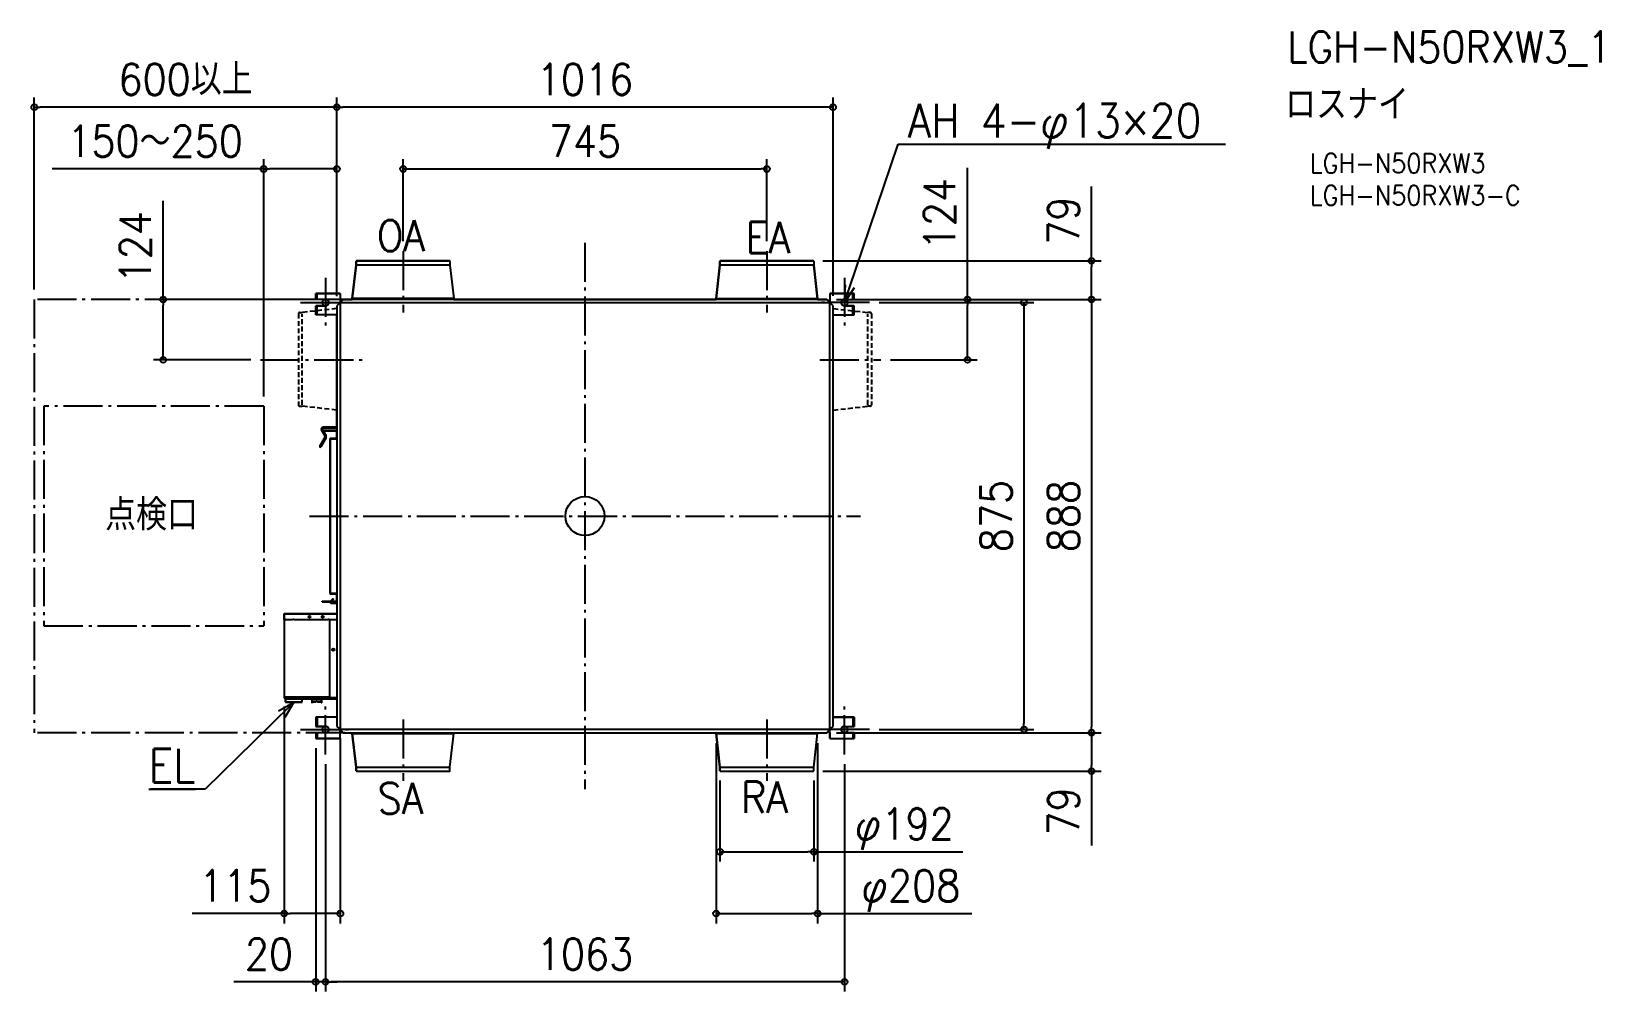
# Model space of a CAD drawing. Extents: x -1134 to 2080, y -975 to 993.
import ezdxf
from ezdxf.enums import TextEntityAlignment as Align

# ---------------------------------------------------------------- set-up
doc = ezdxf.new("R2010")
doc.units = 0
doc.header["$LTSCALE"] = 20
doc.header["$PDMODE"] = 3
doc.header["$PDSIZE"] = -2
doc.linetypes.add('DASHDOT', pattern=[5.5, 4, -0.6, 0.3, -0.6])
doc.linetypes.add('DASHED', pattern=[0.75, 0.5, -0.25])
doc.layers.get('DEFPOINTS').update_dxf_attribs({"linetype": 'CONTINUOUS'})
for name, color, linetype in [('ARRANGE', 1, 'CONTINUOUS'), ('BASIS', 6, 'DASHDOT'), ('DETAIL', 5, 'CONTINUOUS'), ('ETC', 61, 'CONTINUOUS'), ('FIX', 11, 'CONTINUOUS'), ('NOTE', 4, 'CONTINUOUS'), ('OUTLINE', 3, 'CONTINUOUS'), ('SERVICESPACE', 2, 'DASHDOT'), ('SIZE', 30, 'CONTINUOUS')]:
    doc.layers.add(name, color=color, linetype=linetype)
doc.styles.get("Standard").update_dxf_attribs({"font": 'SIMPLEX.shx', "width": 0.9, "height": 64, "bigfont": 'BIGFONT.shx'})

msp = doc.modelspace()

# ---------------------------------------------------------------- linework, layer by layer
at = {"layer": 'ARRANGE', "color": 1, "linetype": 'CONTINUOUS'}
msp.add_circle((0, 0), 40, dxfattribs=at)
msp.add_point((0, 0), dxfattribs=at)
at = {"layer": 'BASIS', "color": 6, "linetype": 'DASHDOT'}
for p, q in [((0, 560), (0, -560)), ((-372.5, 543), (-372.5, 417)), ((372.5, 543), (372.5, 417)), ((-531.5, 488.4), (-531.5, 386.6)), ((531.5, 488.4), (531.5, 386.6)), ((-582.4, 437.5), (-480.6, 437.5)), ((582.4, 437.5), (480.6, 437.5)), ((-664.3, 320), (-454.1, 320)), ((480.9, 320), (605.9, 320)), ((-564.3, 0), (564.3, 0)), ((-531.5, -488.4), (-531.5, -386.6)), ((-372.5, -417), (-372.5, -543)), ((372.5, -417), (372.5, -543)), ((531.5, -488.4), (531.5, -386.6)), ((-582.4, -437.5), (-480.6, -437.5)), ((582.4, -437.5), (480.6, -437.5))]:
    msp.add_line(p, q, dxfattribs=at)
at = {"layer": 'DEFPOINTS', "color": 30, "linetype": 'CONTINUOUS'}
for p in [(-1127.7, 837.8), (-508, 837.8), (-658, 711.2), (372.5, 711.2), (-372.5, 543), (372.5, 543), (467.4, 523), (-1127.7, 444), (-863.8, 444), (-508, 431), (-508, 431), (-508, 430.8), (-495, 444), (495, 444), (495, 444), (495, 444), (508, 431), (582.4, 437.5), (783.3, 444), (1037.2, 444), (-664.3, 320), (605.9, 320), (-658, 225), (-616, -370.6), (-501, -435.5), (268.5, -445.5), (476.5, -445.5), (495, -444), (495, -444), (582.4, -437.5), (899, -437.5), (1037.2, -444), (-551.5, -456), (-531.5, -488.4), (-531.5, -488.4), (531.5, -488.4), (276.5, -521.9), (467.4, -523), (468.5, -521.9), (1037.2, -523), (468.5, -688), (-501, -814.7), (268.5, -814.7), (-551.5, -954.7), (-531.5, -954.7)]:
    msp.add_point(p, dxfattribs=at)
at = {"layer": 'DETAIL', "color": 5, "linetype": 'CONTINUOUS'}
for p, q in [((-468.5, 514.4), (-476.5, 445.5)), ((-468.5, 521.9), (-468.5, 514.4)), ((-276.5, 514.4), (-468.5, 514.4)), ((-277.6, 523), (-467.4, 523)), ((-276.5, 521.9), (-276.5, 514.4)), ((-276.5, 514.4), (-268.5, 445.5)), ((276.5, 514.4), (268.5, 445.5)), ((276.5, 521.9), (276.5, 514.4)), ((468.5, 514.4), (276.5, 514.4)), ((467.4, 523), (277.6, 523)), ((468.5, 521.9), (468.5, 514.4)), ((468.5, 514.4), (473.7, 469.8)), ((476.5, 444.8), (468.5, 513.8)), ((-551.5, 444), (-551.5, 456)), ((-501.5, 456), (-551.5, 456)), ((-548.3, 444), (-548.3, 456)), ((-501.5, 456), (-501.5, 435.5)), ((501.5, 456), (551.5, 456)), ((501.5, 456), (501.5, 435.5)), ((548.3, 444), (548.3, 456)), ((551.5, 444), (551.5, 456)), ((-531.5, 444), (-551.5, 444)), ((-551.5, 412.5), (-551.5, 431)), ((-531.5, 431), (-551.5, 431)), ((-548.3, 412.5), (-548.3, 431)), ((-503.5, 435.5), (-508, 431)), ((-508, 431), (-508, -431)), ((-499.5, 435.5), (-503.5, 435.5)), ((-501.5, 441.5), (-499.5, 441.5)), ((-501, 435.5), (-501, -435.5)), ((-495, 444), (-499.5, 439.5)), ((-499.5, 435.5), (-499.5, 441.5)), ((499.5, 437), (-499.5, 437)), ((495, 444), (-495, 444)), ((-268.5, 445.5), (-476.5, 445.5)), ((-476.5, 445.5), (-476.5, 444)), ((-268.5, 445.5), (-268.5, 444)), ((268.5, 445.5), (268.5, 444)), ((476.5, 445), (268.5, 445)), ((476.5, 444.8), (476.5, 444)), ((499.5, 439.5), (495, 444)), ((499.5, 435.5), (499.5, 439.5)), ((499.5, 435.5), (503.5, 435.5)), ((501, 435.5), (501, -435.5)), ((508, 431), (503.5, 435.5)), ((508, -431), (508, 431)), ((531.5, 444), (551.5, 444)), ((531.5, 431), (551.5, 431)), ((548.3, 412.5), (548.3, 431)), ((551.5, 412.5), (551.5, 431)), ((-508, 412.5), (-551.5, 412.5)), ((508, 412.5), (551.5, 412.5)), ((-532.2, 161.9), (-543, 143.1)), ((-530.3, 160.8), (-541.1, 142)), ((-539.6, 176.3), (-532.2, 163.5)), ((-538, 175.9), (-538, 174.7)), ((-538, 175.9), (-508, 175.9)), ((-538, 174.7), (-508, 174.7)), ((-537.7, 177.4), (-536.8, 175.9)), ((-508, 182), (-536.3, 182)), ((-508, 179.8), (-536.3, 179.8)), ((-536.1, 174.7), (-530.3, 164.6)), ((-509, 175.9), (-509, 174.7)), ((-508, 175.3), (-509, 175.3)), ((-522.1, 158.3), (-522.1, -158.3)), ((-522.1, 158.3), (-508, 158.3)), ((-520.9, 159.5), (-508, 159.5)), ((-520.9, 158.9), (-508, 158.9)), ((-522.1, -158.3), (-508, -158.3)), ((-520.9, -158.9), (-508, -158.9)), ((-520.9, -159.5), (-508, -159.5)), ((-538, -174.7), (-538, -175.9)), ((-538, -174.7), (-508, -174.7)), ((-538, -175.9), (-508, -175.9)), ((-521.1, -174.7), (-515.5, -169.1)), ((-508, -177.7), (-519.5, -177.7)), ((-508, -178.9), (-519.5, -178.9)), ((-519.4, -174.7), (-514.7, -170)), ((-515.5, -169.1), (-514.7, -170)), ((-509, -174.7), (-509, -175.9)), ((-508, -175.3), (-509, -175.3)), ((-616.6, -201.4), (-616.6, -212.8)), ((-616, -212.8), (-616.6, -212.8)), ((-616, -201.4), (-616, -370.6)), ((-616, -201.4), (-615.4, -201.4)), ((-615.4, -209.8), (-615.4, -200.2)), ((-615.4, -200.2), (-508, -200.2)), ((-598.7, -212.8), (-612.4, -212.8)), ((-526.8, -212.8), (-595.7, -212.8)), ((-509.7, -212.8), (-523.8, -212.8)), ((-522.2, -369.6), (-522.2, -212.8)), ((-616, -370.6), (-523.2, -370.6)), ((-615.4, -373), (-615.4, -370.6)), ((-613.8, -373), (-615.4, -373)), ((-614.6, -370.6), (-614.6, -373)), ((-613.8, -373), (-613.8, -374.6)), ((-613.8, -374.6), (-508, -374.6)), ((-613.3, -381.1), (-613.4, -374.6)), ((-580, -381.6), (-612.8, -381.6)), ((-579.5, -381.1), (-579.4, -374.6)), ((-559.4, -375.8), (-559.4, -383.1)), ((-559.4, -377.6), (-558.8, -377.6)), ((-558.8, -383.1), (-559.4, -383.1)), ((-558.8, -375.8), (-558.8, -383.1)), ((-558.2, -375.2), (-540.6, -375.2)), ((-551.8, -380.7), (-558.2, -380.7)), ((-550.9, -380.4), (-550, -379.5)), ((-548.8, -379.5), (-547.9, -380.4)), ((-540.6, -380.7), (-547, -380.7)), ((-540, -375.8), (-540, -383.1)), ((-540, -377.6), (-539.4, -377.6)), ((-539.4, -383.1), (-540, -383.1)), ((-539.4, -375.8), (-539.4, -383.1)), ((-532.9, -370.6), (-532.9, -374.6)), ((-508, -373.8), (-532.9, -373.8)), ((-530.8, -370.6), (-529.2, -372.2)), ((-529.2, -372.2), (-508, -372.2)), ((-551.5, -412.5), (-551.5, -431)), ((-508, -412.5), (-551.5, -412.5)), ((-548.3, -412.5), (-548.3, -431)), ((508, -412.5), (551.5, -412.5)), ((548.3, -412.5), (548.3, -431)), ((551.5, -412.5), (551.5, -431)), ((-531.5, -431), (-551.5, -431)), ((-551.5, -444), (-551.5, -456)), ((-531.5, -444), (-551.5, -444)), ((-548.3, -444), (-548.3, -456)), ((-508, -431), (-503.5, -435.5)), ((-503.5, -435.5), (-499.5, -435.5)), ((-501.5, -456), (-501.5, -435.5)), ((-501.5, -441.5), (-499.5, -441.5)), ((-499.5, -435.5), (-499.5, -441.5)), ((-499.5, -437), (499.5, -437)), ((-499.5, -439.5), (-495, -444)), ((-495, -444), (495, -444)), ((-476.5, -445.5), (-476.5, -444)), ((-476.5, -445.5), (-268.5, -445.5)), ((-468.5, -514.4), (-476.5, -445.5)), ((-276.5, -514.4), (-268.5, -445.5)), ((-268.5, -445.5), (-268.5, -444)), ((268.5, -445.5), (268.5, -444)), ((276.5, -514.4), (268.5, -445.5)), ((268.5, -445.5), (476.5, -445.5)), ((468.5, -514.4), (476.5, -445.5)), ((476.5, -445.5), (476.5, -444)), ((495, -444), (499.5, -439.5)), ((499.5, -435.5), (503.5, -435.5)), ((499.5, -435.5), (499.5, -441.5)), ((501.5, -441.5), (499.5, -441.5)), ((501.5, -456), (501.5, -435.5)), ((503.5, -435.5), (508, -431)), ((531.5, -431), (551.5, -431)), ((531.5, -444), (551.5, -444)), ((548.3, -444), (548.3, -456)), ((551.5, -444), (551.5, -456)), ((-501.5, -456), (-551.5, -456)), ((501.5, -456), (551.5, -456)), ((-468.5, -514.4), (-276.5, -514.4)), ((-468.5, -521.9), (-468.5, -514.4)), ((-467.4, -523), (-277.6, -523)), ((-276.5, -521.9), (-276.5, -514.4)), ((276.5, -514.4), (468.5, -514.4)), ((276.5, -521.9), (276.5, -514.4)), ((277.6, -523), (467.4, -523)), ((468.5, -521.9), (468.5, -514.4))]:
    msp.add_line(p, q, dxfattribs=at)
at = {"layer": 'DETAIL', "color": 5, "linetype": 'DASHED'}
for p, q in [((-508.8, 425.1), (-578.9, 417.1)), ((-508.8, 425.1), (-508, 425.1)), ((508.8, 425.1), (508, 425.1)), ((508.8, 425.1), (578.9, 417.1)), ((-587, 414.5), (-587, 227.7)), ((-584.4, 417.1), (-579.1, 417.1)), ((-579, 228.2), (-579, 414)), ((579, 228.2), (579, 414)), ((584.4, 417.1), (579.1, 417.1)), ((587, 414.5), (587, 227.7)), ((-584.4, 225.1), (-579.1, 225.1)), ((-508.8, 217.1), (-578.9, 225.1)), ((508.8, 217.1), (578.9, 225.1)), ((584.4, 225.1), (579.1, 225.1)), ((-508.8, 217.1), (-508, 217.1)), ((508.8, 217.1), (508, 217.1))]:
    msp.add_line(p, q, dxfattribs=at)
at = {"layer": 'DETAIL', "color": 5, "linetype": 'CONTINUOUS'}
for centre, radius in [((-564.2, -206.8), 2), ((-537.2, -206.8), 2), ((-515.4, -273.8), 2.5)]:
    msp.add_circle(centre, radius, dxfattribs=at)
for centre, radius, start, end in [((-467.4, 521.9), 1.1, 90, 180), ((-277.6, 521.9), 1.1, 0, 90), ((277.6, 521.9), 1.1, 90, 180), ((467.4, 521.9), 1.1, 0, 90), ((-531.5, 437.5), 6.5, 270, 90), ((-498.3, 444), 3.2, 180, 180.4462), ((-498.3, 443.9), 3.2, 180, 269.8979), ((-498.3, 443.9), 6.4, 240, 259.1853), ((498.3, 443.9), 3.2, 270.1021, 0.0002), ((498.3, 443.9), 6.4, 280.8147, 300), ((531.5, 437.5), 6.5, 90, 270), ((-536.3, 178.2), 3.8, 90, 210), ((-536.3, 178.2), 1.6, 90, 210), ((-533.6, 162.7), 1.6, 330, 30), ((-533.6, 162.7), 3.8, 330, 30), ((-542.1, 142.5), 1.1, 150, 330), ((-520.9, 158.3), 1.2, 90, 180), ((-520.9, 158.3), 0.6, 90, 180), ((-520.9, -158.3), 1.2, 180, 270), ((-520.9, -158.3), 0.6, 180, 270), ((-519.5, -176.5), 2.4, 165.4983, 270), ((-519.5, -176.5), 1.2, 149.9722, 270), ((-615.4, -201.4), 1.2, 90, 180), ((-615.4, -201.4), 0.6, 90, 180), ((-612.4, -209.8), 3, 180, 270), ((-597.2, -213.4), 1.62, 22.6199, 157.3801), ((-525.3, -213.4), 1.62, 22.6199, 157.3801), ((-509.7, -209.8), 3, 270, 304.261), ((-613.8, -373), 1.6, 180, 270), ((-613.8, -373), 0.8, 180, 270), ((-612.8, -381.1), 0.5, 181, 270), ((-580, -381.1), 0.5, 270, 359), ((-558.2, -375.8), 1.2, 90, 180), ((-558.2, -375.8), 0.6, 90, 180), ((-558.2, -381.3), 0.6, 90, 180), ((-551.8, -379.5), 1.2, 270, 315), ((-549.4, -380.1), 0.9, 45, 135), ((-547, -379.5), 1.2, 225, 270), ((-540.6, -375.8), 1.2, 0, 90), ((-540.6, -375.8), 0.6, 0, 90), ((-540.6, -381.3), 0.6, 0, 90), ((-523.2, -369.6), 1, 270, 0), ((-531.5, -437.5), 6.5, 270, 90), ((-498.3, -443.9), 6.4, 100.8147, 120), ((-498.3, -443.9), 3.2, 90.1021, 180.0001), ((-498.3, -444), 3.2, 179.5538, 180), ((498.3, -443.9), 3.2, 0, 89.8979), ((498.3, -443.9), 6.4, 60, 79.1853), ((531.5, -437.5), 6.5, 90, 270), ((-467.4, -521.9), 1.1, 180, 270), ((-277.6, -521.9), 1.1, 270, 0), ((277.6, -521.9), 1.1, 180, 270), ((467.4, -521.9), 1.1, 270, 0)]:
    msp.add_arc(centre, radius, start, end, dxfattribs=at)
at = {"layer": 'DETAIL', "color": 5, "linetype": 'DASHED'}
for centre, radius, start, end in [((-584.4, 414.5), 2.6, 90, 180), ((-582.1, 417.7), 0.6, 270, 275.902), ((-579.1, 419.1), 2, 270, 276.5934), ((579.1, 419.1), 2, 263.4066, 270), ((582.1, 417.7), 0.6, 264.098, 270), ((584.4, 414.5), 2.6, 0, 90), ((-584.4, 227.7), 2.6, 180, 270), ((-582.1, 224.5), 0.6, 84.098, 90), ((-579.1, 223.1), 2, 83.4066, 90), ((579.1, 223.1), 2, 90, 96.5934), ((582.1, 224.5), 0.6, 90, 95.902), ((584.4, 227.7), 2.6, 270, 0)]:
    msp.add_arc(centre, radius, start, end, dxfattribs=at)
at = {"layer": 'FIX', "color": 11, "linetype": 'CONTINUOUS'}
for centre in [(-531.5, 437.5), (531.5, 437.5), (-531.5, -437.5), (531.5, -437.5)]:
    msp.add_circle(centre, 6.5, dxfattribs=at)
at = {"layer": 'NOTE', "color": 4, "linetype": 'CONTINUOUS'}
for p, q in [((553.9, 503.8), (641.2, 762)), ((641.2, 762), (661.2, 762)), ((661.2, 762), (1311.8, 762)), ((531.5, 437.5), (553.9, 503.8)), ((531.5, 437.5), (533.8, 473.7)), ((551.6, 467.7), (531.5, 437.5)), ((-596.4, -381.6), (-646.3, -430.7)), ((-627.9, -399.5), (-596.4, -381.6)), ((-596.4, -381.6), (-614.8, -412.8)), ((-646.3, -430.7), (-777.6, -560)), ((-797.6, -560), (-889.3, -560)), ((-777.6, -560), (-797.6, -560))]:
    msp.add_line(p, q, dxfattribs=at)
at = {"layer": 'OUTLINE', "color": 3, "linetype": 'CONTINUOUS'}
for p, q in [((-476.5, 445.5), (-468.5, 514.4)), ((-468.5, 514.4), (-468.5, 521.9)), ((-467.4, 523), (-277.6, 523)), ((-276.5, 521.9), (-276.5, 514.4)), ((-276.5, 514.4), (-268.5, 445.5)), ((268.5, 445.5), (276.5, 514.4)), ((276.5, 514.4), (276.5, 521.9)), ((277.6, 523), (467.4, 523)), ((468.5, 521.9), (468.5, 514.4)), ((468.5, 514.4), (473.7, 469.8)), ((468.5, 513.8), (476.5, 444.8)), ((-551.5, 444), (-551.5, 456)), ((-551.5, 456), (-501.5, 456)), ((-501.5, 456), (-501.5, 443.9)), ((551.5, 456), (501.5, 456)), ((501.5, 456), (501.5, 443.9)), ((551.5, 444), (551.5, 456)), ((-531.5, 444), (-551.5, 444)), ((-551.5, 412.5), (-551.5, 431)), ((-551.5, 431), (-531.5, 431)), ((-500.4, 441.5), (-499.5, 441.5)), ((-499.5, 441.5), (-499.5, 440.9)), ((-498.3, 440.7), (-495, 444)), ((-495, 444), (-476.5, 444)), ((-476.5, 444), (-476.5, 445.5)), ((-268.5, 445.5), (-268.5, 444)), ((-268.5, 444), (268.5, 444)), ((268.5, 444), (268.5, 445.5)), ((476.5, 444.8), (476.5, 444)), ((476.5, 444), (495, 444)), ((495, 444), (498.3, 440.7)), ((531.5, 444), (551.5, 444)), ((551.5, 431), (531.5, 431)), ((551.5, 412.5), (551.5, 431)), ((-508, 412.5), (-551.5, 412.5)), ((-508, 182), (-508, 412.5)), ((508, -412.5), (508, 412.5)), ((508, 412.5), (551.5, 412.5)), ((-543, 143.1), (-532.2, 161.9)), ((-530.3, 160.8), (-541.1, 142)), ((-532.2, 163.5), (-539.6, 176.3)), ((-536.3, 182), (-508, 182)), ((-508, 174.7), (-536.1, 174.7)), ((-536.1, 174.7), (-530.3, 164.6)), ((-508, 159.5), (-508, 174.7)), ((-522.1, -158.3), (-522.1, 158.3)), ((-520.9, 159.5), (-508, 159.5)), ((-508, -159.5), (-520.9, -159.5)), ((-508, -174.7), (-508, -159.5)), ((-538, -175.9), (-538, -174.7)), ((-538, -174.7), (-521.1, -174.7)), ((-521.8, -175.9), (-538, -175.9)), ((-521.1, -174.7), (-515.5, -169.1)), ((-519.5, -178.9), (-508, -178.9)), ((-514.7, -170), (-519.4, -174.7)), ((-519.4, -174.7), (-508, -174.7)), ((-515.5, -169.1), (-514.7, -170)), ((-508, -178.9), (-508, -200.2)), ((-616.6, -201.4), (-616.6, -212.8)), ((-616.6, -212.8), (-616, -212.8)), ((-616, -212.8), (-616, -370.6)), ((-508, -200.2), (-615.4, -200.2)), ((-616, -370.6), (-615.4, -370.6)), ((-615.4, -370.6), (-615.4, -373)), ((-613.8, -374.6), (-613.4, -374.6)), ((-613.4, -374.6), (-613.3, -381.1)), ((-612.8, -381.6), (-580, -381.6)), ((-579.5, -381.1), (-579.4, -374.6)), ((-579.4, -374.6), (-558.2, -374.6)), ((-559.4, -375.8), (-559.4, -383.1)), ((-559.4, -383.1), (-558.8, -383.1)), ((-558.8, -383.1), (-558.8, -381.3)), ((-558.2, -380.7), (-551.8, -380.7)), ((-550.9, -380.4), (-550, -379.5)), ((-548.8, -379.5), (-547.9, -380.4)), ((-547, -380.7), (-540.6, -380.7)), ((-540.6, -374.6), (-508, -374.6)), ((-540, -381.3), (-540, -383.1)), ((-540, -383.1), (-539.4, -383.1)), ((-539.4, -383.1), (-539.4, -375.8)), ((-508, -374.6), (-508, -412.5)), ((-508, -412.5), (-551.5, -412.5)), ((-551.5, -412.5), (-551.5, -431)), ((551.5, -412.5), (508, -412.5)), ((551.5, -431), (551.5, -412.5)), ((-551.5, -431), (-531.5, -431)), ((-531.5, -444), (-551.5, -444)), ((-551.5, -444), (-551.5, -456)), ((-501.5, -456), (-501.5, -443.9)), ((-500.4, -441.5), (-499.5, -441.5)), ((-499.5, -441.5), (-499.5, -440.9)), ((-498.3, -440.7), (-495, -444)), ((-495, -444), (-476.5, -444)), ((-476.5, -444), (-476.5, -445.5)), ((-476.5, -445.5), (-468.5, -514.4)), ((-276.5, -514.4), (-268.5, -445.5)), ((-268.5, -445.5), (-268.5, -444)), ((-268.5, -444), (268.5, -444)), ((268.5, -444), (268.5, -445.5)), ((268.5, -445.5), (276.5, -514.4)), ((468.5, -514.4), (476.5, -445.5)), ((476.5, -445.5), (476.5, -444)), ((476.5, -444), (495, -444)), ((495, -444), (498.3, -440.7)), ((499.5, -440.9), (499.5, -441.5)), ((499.5, -441.5), (500.4, -441.5)), ((501.5, -443.9), (501.5, -456)), ((531.5, -431), (551.5, -431)), ((551.5, -444), (531.5, -444)), ((551.5, -456), (551.5, -444)), ((-551.5, -456), (-501.5, -456)), ((501.5, -456), (551.5, -456)), ((-468.5, -514.4), (-468.5, -521.9)), ((-467.4, -523), (-277.6, -523)), ((-276.5, -521.9), (-276.5, -514.4)), ((276.5, -514.4), (276.5, -521.9)), ((277.6, -523), (467.4, -523)), ((468.5, -521.9), (468.5, -514.4))]:
    msp.add_line(p, q, dxfattribs=at)
for centre, radius, start, end in [((-467.4, 521.9), 1.1, 90, 180), ((-277.6, 521.9), 1.1, 0, 90), ((277.6, 521.9), 1.1, 90, 180), ((467.4, 521.9), 1.1, 0, 90), ((-531.5, 437.5), 6.5, 270, 90), ((-498.3, 444), 3.2, 180, 180.4462), ((-498.3, 443.9), 3.2, 180, 228.5904), ((-498.3, 443.9), 3.2, 247.8654, 269.8979), ((498.3, 443.9), 3.2, 270.1021, 0.0002), ((531.5, 437.5), 6.5, 90, 270), ((-536.3, 178.2), 3.8, 90, 210), ((-533.6, 162.7), 1.6, 330, 30), ((-533.6, 162.7), 3.8, 330, 30), ((-542.1, 142.5), 1.1, 150, 330), ((-520.9, 158.3), 1.2, 90, 180), ((-520.9, -158.3), 1.2, 180, 270), ((-519.5, -176.5), 2.4, 165.4983, 270), ((-615.4, -201.4), 1.2, 90, 180), ((-613.8, -373), 1.6, 180, 270), ((-612.8, -381.1), 0.5, 181, 270), ((-580, -381.1), 0.5, 270, 359), ((-558.2, -375.8), 1.2, 90, 180), ((-558.2, -381.3), 0.6, 90, 180), ((-551.8, -379.5), 1.2, 270, 315), ((-549.4, -380.1), 0.9, 45, 135), ((-547, -379.5), 1.2, 225, 270), ((-540.6, -375.8), 1.2, 0, 90), ((-540.6, -381.3), 0.6, 0, 90), ((-531.5, -437.5), 6.5, 270, 90), ((-498.3, -443.9), 3.2, 131.4096, 180), ((-498.3, -444), 3.2, 179.5538, 180), ((-498.3, -443.9), 3.2, 90.1021, 112.1346), ((498.3, -443.9), 3.2, 67.8654, 89.8979), ((498.3, -443.9), 3.2, 0, 48.5904), ((531.5, -437.5), 6.5, 90, 270), ((-467.4, -521.9), 1.1, 180, 270), ((-277.6, -521.9), 1.1, 270, 0), ((277.6, -521.9), 1.1, 180, 270), ((467.4, -521.9), 1.1, 270, 0)]:
    msp.add_arc(centre, radius, start, end, dxfattribs=at)
at = {"layer": 'SERVICESPACE', "color": 2, "linetype": 'DASHDOT'}
for p, q in [((-1127.7, 444), (-1127.7, -444)), ((-491.5, 444), (-1127.7, 444)), ((-658, 225), (-1108, 225)), ((-1108, 225), (-1108, -225)), ((-658, 225), (-658, -225)), ((-1108, -225), (-658, -225)), ((-491.5, -444), (-1127.7, -444))]:
    msp.add_line(p, q, dxfattribs=at)
at = {"layer": 'SIZE', "color": 30, "linetype": 'CONTINUOUS'}
for p, q in [((-1127.7, 464), (-1127.7, 857.8)), ((-1127.7, 837.8), (-1115.7, 837.8)), ((-520, 837.8), (-1115.7, 837.8)), ((-508, 837.8), (-520, 837.8)), ((-508, 451), (-508, 857.8)), ((-508, 451), (-508, 857.8)), ((-508, 837.8), (-496, 837.8)), ((496, 837.8), (-496, 837.8)), ((508, 837.8), (496, 837.8)), ((508, 451), (508, 857.8)), ((-658, 711.2), (-1090.8, 711.2)), ((-658, 245), (-658, 731.2)), ((-658, 711.2), (-646, 711.2)), ((-520, 711.2), (-646, 711.2)), ((-508, 711.2), (-520, 711.2)), ((-508, 450.8), (-508, 731.2)), ((-372.5, 563), (-372.5, 731.2)), ((-372.5, 711.2), (-360.5, 711.2)), ((-360.5, 711.2), (360.5, 711.2)), ((372.5, 711.2), (360.5, 711.2)), ((372.5, 563), (372.5, 731.2)), ((783.3, 444), (783.3, 713.7)), ((1037.2, 523), (1037.2, 675.5)), ((-863.8, 444), (-863.8, 645.9)), ((487.4, 523), (1057.2, 523)), ((1037.2, 523), (1037.2, 511)), ((1037.2, 456), (1037.2, 511)), ((1037.2, 444), (1037.2, 456)), ((-515, 444), (-883.8, 444)), ((-863.8, 444), (-863.8, 432)), ((-863.8, 332), (-863.8, 432)), ((515, 444), (803.3, 444)), ((515, 444), (1057.2, 444)), ((515, 444), (1057.2, 444)), ((602.4, 437.5), (919, 437.5)), ((783.3, 444), (783.3, 432)), ((783.3, 332), (783.3, 432)), ((899, 437.5), (899, 425.5)), ((899, 425.5), (899, -425.5)), ((1037.2, 444), (1037.2, 432)), ((1037.2, 432), (1037.2, -432)), ((-863.8, 320), (-863.8, 332)), ((783.3, 320), (783.3, 332)), ((-684.3, 320), (-883.8, 320)), ((625.9, 320), (803.3, 320)), ((-616, -390.6), (-616, -834.7)), ((515, -444), (1057.2, -444)), ((515, -444), (1057.2, -444)), ((602.4, -437.5), (919, -437.5)), ((899, -437.5), (899, -425.5)), ((1037.2, -444), (1037.2, -432)), ((1037.2, -444), (1037.2, -456)), ((-551.5, -476), (-551.5, -974.7)), ((-501, -455.5), (-501, -834.7)), ((268.5, -465.5), (268.5, -834.7)), ((476.5, -465.5), (476.5, -834.7)), ((1037.2, -456), (1037.2, -511)), ((-531.5, -508.4), (-531.5, -974.7)), ((-531.5, -508.4), (-531.5, -974.7)), ((531.5, -508.4), (531.5, -974.7)), ((1037.2, -523), (1037.2, -511)), ((276.5, -541.9), (276.5, -708)), ((468.5, -541.9), (468.5, -708)), ((487.4, -523), (1057.2, -523)), ((1037.2, -523), (1037.2, -675.5)), ((276.5, -688), (288.5, -688)), ((288.5, -688), (456.5, -688)), ((468.5, -688), (456.5, -688)), ((468.5, -688), (773.6, -688)), ((-616, -814.7), (-804.2, -814.7)), ((-616, -814.7), (-604, -814.7)), ((-513, -814.7), (-604, -814.7)), ((-501, -814.7), (-513, -814.7)), ((268.5, -814.7), (280.5, -814.7)), ((280.5, -814.7), (464.5, -814.7)), ((476.5, -814.7), (464.5, -814.7)), ((476.5, -814.7), (792.6, -814.7)), ((-563.5, -954.7), (-718.8, -954.7)), ((-551.5, -954.7), (-563.5, -954.7)), ((-531.5, -954.7), (-551.5, -954.7)), ((-531.5, -954.7), (-519.5, -954.7)), ((-531.5, -954.7), (-519.5, -954.7)), ((519.5, -954.7), (-519.5, -954.7)), ((-519.5, -954.7), (-507.5, -954.7)), ((531.5, -954.7), (519.5, -954.7))]:
    msp.add_line(p, q, dxfattribs=at)
for centre in [(-1127.7, 837.8), (-508, 837.8), (-508, 837.8), (508, 837.8), (-658, 711.2), (-508, 711.2), (-372.5, 711.2), (372.5, 711.2), (1037.2, 523), (-863.8, 444), (783.3, 444), (1037.2, 444), (1037.2, 444), (899, 437.5), (-863.8, 320), (783.3, 320), (899, -437.5), (1037.2, -444), (1037.2, -444), (1037.2, -523), (276.5, -688), (468.5, -688), (-616, -814.7), (-501, -814.7), (268.5, -814.7), (476.5, -814.7), (-551.5, -954.7), (-531.5, -954.7), (-531.5, -954.7), (531.5, -954.7)]:
    msp.add_circle(centre, 6, dxfattribs=at)

# ---------------------------------------------------------------- texts
at = {"layer": 'ETC', "color": 61, "linetype": 'CONTINUOUS', "width": 0.9}
for s, height, p in [('LGH-N50RXW3_1', 64, (1438.1, 929.2)), ('ロスナイ', 64, (1433.9, 811.3)), ('LGH-N50RXW3', 40, (1484.6, 703.1)), ('LGH-N50RXW3-C', 40, (1484.6, 637.1))]:
    msp.add_text(s, height=height, dxfattribs=at).set_placement(p)
at = {"layer": 'NOTE', "color": 4, "linetype": 'CONTINUOUS', "width": 0.9}
for s, height, p in [('%%uAH 4-φ13×20', 69, (661.2, 775.8)), ('OA', 64, (-426.1, 542.6)), ('EA', 64, (329.3, 538.8)), ('RA', 64, (319.7, -608.3)), ('SA', 64, (-424.5, -610.6))]:
    msp.add_text(s, height=height, dxfattribs=at).set_placement(p)
msp.add_text('%%uEL', height=69, dxfattribs=at).set_placement((-797.6, -546.2), align=Align.RIGHT)
at = {"layer": 'SERVICESPACE', "color": 2, "linetype": 'DASHDOT', "width": 0.9}
msp.add_text('点検口', height=64, dxfattribs=at).set_placement((-982.7, -29.5))
at = {"layer": 'SIZE', "color": 30, "linetype": 'CONTINUOUS', "width": 0.9}
for s, p in [('600以上', (-817.9, 862.8)), ('1016', (0, 862.8)), ('150～250', (-880.4, 736.2)), ('745', (0, 736.2)), ('φ192', (654, -663)), ('115', (-716.1, -789.7)), ('φ208', (667.4, -789.7)), ('20', (-647.1, -929.7)), ('1063', (0, -929.7))]:
    msp.add_text(s, height=64, dxfattribs=at).set_placement(p, align=Align.CENTER)
for s, p in [('124', (758.3, 618.8)), ('79', (1012.2, 605.3)), ('124', (-888.8, 550.9)), ('875', (874, 0)), ('888', (1012.2, 0)), ('79', (1012.2, -605.3))]:
    msp.add_text(s, height=64, rotation=90, dxfattribs=at).set_placement(p, align=Align.CENTER)

doc.saveas('drawing.dxf')
